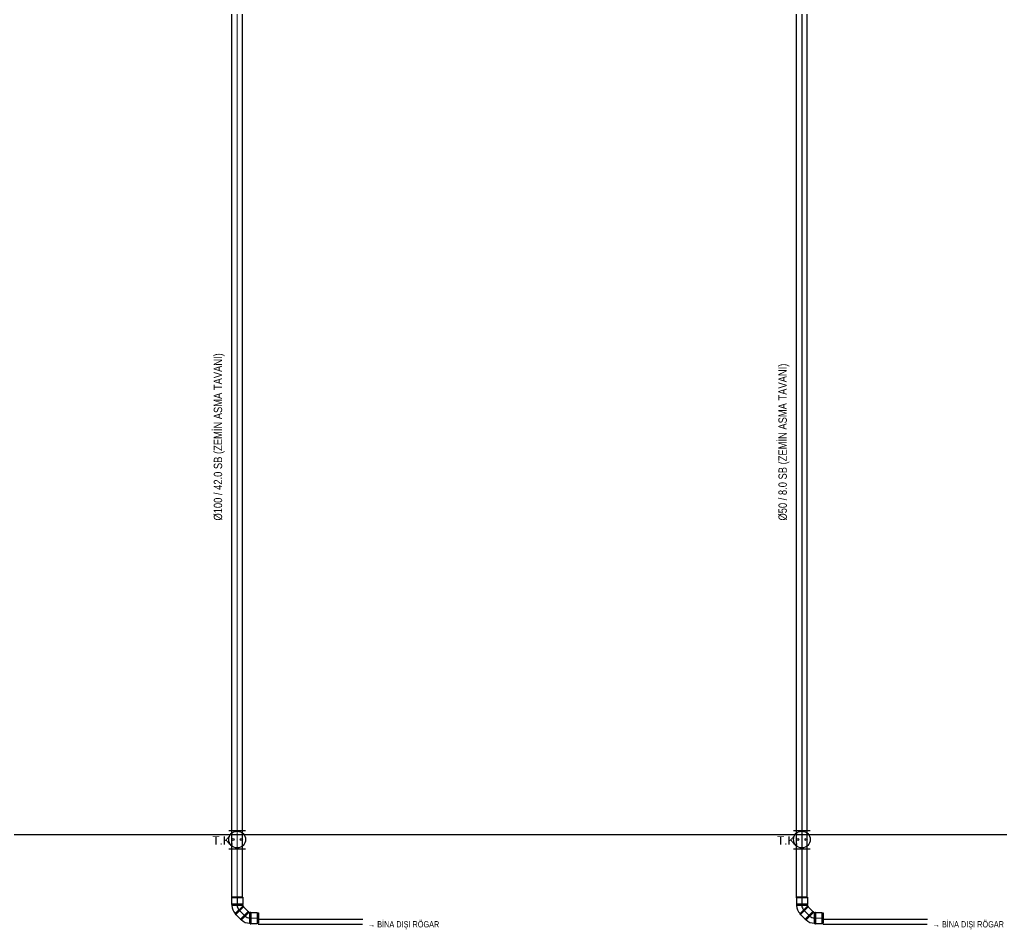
# Model space of a CAD drawing. Header units: centimetres. Extents: x 247996 to 314900, y -468471 to -440326.
# Drawn here: x 263112 to 264051, y -445941 to -445071 of the extents above; entities that cross this region are included whole.
import ezdxf
from ezdxf.enums import TextEntityAlignment as Align

# ---------------------------------------------------------------- set-up
doc = ezdxf.new("R2010")
doc.units = ezdxf.units.CM
for name, color, linetype in [('SCOTT-MTY-PISSU-BORU', 6, 'PIS'), ('SCOTT-MTY-PVC', 43, 'CONTINUOUS'), ('SCOTT-MTY-ROGAR', 5, 'CONTINUOUS'), ('SCOTT-MTY-SEMA', 8, 'Continuous'), ('SCOTT-MTY-VANA', 1, 'Continuous')]:
    doc.layers.add(name, color=color, linetype=linetype)
doc.layers.add('SCOTT-MTY-PISSU-CAP', color=211, linetype='CONTINUOUS', lineweight=30)
doc.styles.add('MH2_Mekanik-Master-L04$0$Standard', font='arial.ttf')
doc.styles.add('MTYCAPLT', font='arial.ttf')
doc.styles.add('ROTAS', font='arial.ttf')
doc.linetypes.add('PIS', pattern='A,2.5,-0.09,[")",Standard,S=0.1,R=0,X=0,Y=-0.05],-0.035', length=2.625)
doc.linetypes.add('PİS SU', pattern='A,6,-0.4,[")",MH2_Mekanik-Master-L04$0$Standard,S=1,R=0,X=-0.1,Y=-0.375],-0.2', length=6.6)

# ---------------------------------------------------------------- blocks, each defined once
blk = doc.blocks.new('MTY-TEMIZLEME KAPAGI KOLON')
at = {"layer": 'SCOTT-MTY-VANA', "color": 1, "ltscale": 75}
for p, q in [((-10, 11), (10, 11)), ((-10, -11), (10, -11))]:
    blk.add_line(p, q, dxfattribs=at)
for centre, radius in [((0, 0), 10), ((-5, 0), 1.25), ((5, 0), 1.25)]:
    blk.add_circle(centre, radius, dxfattribs=at)
at = {"layer": 'SCOTT-MTY-VANA', "color": 1, "ltscale": 75, "style": 'MTYCAPLT'}
blk.add_attdef('TK', (-29.6, -6), '', height=10, dxfattribs=at)
blk = doc.blocks.new('PVC DIRSEK')
at = {"layer": 'SCOTT-MTY-PISSU-BORU', "linetype": 'PİS SU', "ltscale": 5}
for p, q in [((0, 0), (0, -7.99)), ((1.99, -12.56), (7.65, -18.21)), ((11.89, -19.97), (20.28, -20.03))]:
    blk.add_line(p, q, dxfattribs=at)
for centre, start, end in [((6, -7.99), 180, 225), ((11.89, -13.97), 225, 270)]:
    blk.add_arc(centre, 6, start, end, dxfattribs=at)
at = {"layer": 'SCOTT-MTY-PVC', "color": 43}
for p, q in [((-5.5, 0), (-5.5, -0.6)), ((5.5, 0), (-5.5, 0)), ((5.5, -0.6), (-5.5, -0.6)), ((-5.3, -0.6), (-5.3, -6.85)), ((5.3, -6.85), (-5.3, -6.85)), ((-5.3, -6.85), (-5, -7.99)), ((5, -7.99), (-5, -7.99)), ((5.29, -8.7), (-1.78, -15.77)), ((5.58, -8.98), (-1.56, -16.12)), ((6.31, -9.1), (-1.33, -16.73)), ((6.17, -9.24), (-1.33, -16.73)), ((5.3, -6.85), (5, -7.99)), ((5.29, -8.7), (5.58, -8.98)), ((5.3, -0.6), (5.3, -6.85)), ((5.5, 0), (5.5, -0.6)), ((5.88, -8.67), (5.51, -9.04)), ((5.88, -8.67), (5.58, -8.98)), ((5.88, -8.67), (6.31, -9.1)), ((5.88, -8.67), (6.31, -9.1)), ((6.31, -9.1), (6.17, -9.24)), ((6.17, -9.24), (10.59, -13.66)), ((-1.5, -16.05), (-1.89, -16.45)), ((-1.56, -16.12), (-1.89, -16.45)), ((-1.89, -16.45), (-1.47, -16.88)), ((-1.89, -16.45), (-1.47, -16.88)), ((-1.78, -15.77), (-1.5, -16.05)), ((-1.33, -16.73), (-1.47, -16.88)), ((-1.33, -16.73), (-1.47, -16.88)), ((-1.33, -16.73), (3.09, -21.15)), ((10.59, -13.66), (3.09, -21.15)), ((11.18, -14.68), (4.11, -21.75)), ((10.59, -13.66), (11.18, -14.68)), ((11.89, -14.97), (11.89, -24.97)), ((11.89, -14.97), (12.29, -14.97)), ((12.29, -14.53), (12.29, -14.97)), ((12.29, -14.53), (12.89, -14.53)), ((12.29, -14.97), (12.29, -25.03)), ((12.89, -14.53), (12.89, -14.73)), ((12.89, -14.73), (12.89, -25.33)), ((12.89, -14.73), (19.14, -14.73)), ((19.14, -14.73), (20.28, -15.07)), ((19.14, -14.73), (19.14, -25.33)), ((20.28, -15.07), (20.28, -25)), ((3.09, -21.15), (4.11, -21.75)), ((11.89, -24.97), (12.29, -24.97)), ((12.29, -24.97), (12.29, -25.53)), ((12.29, -25.53), (12.89, -25.53)), ((12.89, -25.33), (19.14, -25.33)), ((12.89, -25.33), (12.89, -25.53)), ((19.14, -25.33), (20.28, -25))]:
    blk.add_line(p, q, dxfattribs=at)
for centre, radius, start, end in [((6, -7.99), 11, 180, 225), ((6, -7.99), 1, 180, 225), ((11.89, -13.97), 1, 225, 270), ((11.89, -13.97), 11, 225, 270)]:
    blk.add_arc(centre, radius, start, end, dxfattribs=at)

msp = doc.modelspace()

# ---------------------------------------------------------------- linework, layer by layer
at = {"layer": 'SCOTT-MTY-PISSU-BORU', "const_width": 1.2}
for points in [[(263320, -445910), (263320, -441990)], [(263860, -445910), (263860, -441990)], [(263340, -445936), (263440, -445936)], [(263880, -445936), (263980, -445936)]]:
    msp.add_lwpolyline(points, dxfattribs=at)
at = {"layer": 'SCOTT-MTY-PVC'}
for p, q in [((263315, -445910), (263315, -441990)), ((263325, -445910), (263325, -441990)), ((263855, -445910), (263855, -441990)), ((263865, -445910), (263865, -441990)), ((263340, -445931), (263440, -445931)), ((263880, -445931), (263980, -445931))]:
    msp.add_line(p, q, dxfattribs=at)
at = {"layer": 'SCOTT-MTY-SEMA'}
msp.add_lwpolyline([(258900, -445850), (276550, -445850)], dxfattribs=at)

# ---------------------------------------------------------------- block references
at = {"layer": 'SCOTT-MTY-PISSU-CAP'}
ref = msp.add_blockref('MTY-TEMIZLEME KAPAGI KOLON', (263320, -445855), dxfattribs=dict(at, xscale=0.8, yscale=0.8))
ref.add_attrib('TK', 'T.K.', (263296.32, -445859.77), dxfattribs={"height": 8, "style": 'MTYCAPLT'})
ref = msp.add_blockref('MTY-TEMIZLEME KAPAGI KOLON', (263860, -445855), dxfattribs=dict(at, xscale=0.8, yscale=0.8))
ref.add_attrib('TK', 'T.K.', (263836.32, -445859.77), dxfattribs={"height": 8, "style": 'MTYCAPLT'})
at = {"layer": 'SCOTT-MTY-PVC'}
for p in [(263320, -445910), (263860, -445910)]:
    msp.add_blockref('PVC DIRSEK', p, dxfattribs=at)

# ---------------------------------------------------------------- texts
at = {"layer": 'SCOTT-MTY-PISSU-CAP', "style": 'ROTAS', "width": 0.8}
for s, p in [('Ø100 / 42.0 SB (ZEMİN ASMA TAVANI)', (263308, -445550)), ('Ø50 / 8.0 SB (ZEMİN ASMA TAVANI)', (263848, -445550))]:
    msp.add_text(s, height=8, rotation=90, dxfattribs=at).set_placement(p, align=Align.BOTTOM_LEFT)
at = {"layer": 'SCOTT-MTY-ROGAR', "style": 'ROTAS', "width": 0.8}
for p in [(263445, -445936), (263985, -445936)]:
    msp.add_text('→ BİNA DIŞI RÖGAR', height=6, dxfattribs=at).set_placement(p, align=Align.MIDDLE_LEFT)

doc.saveas('drawing.dxf')
